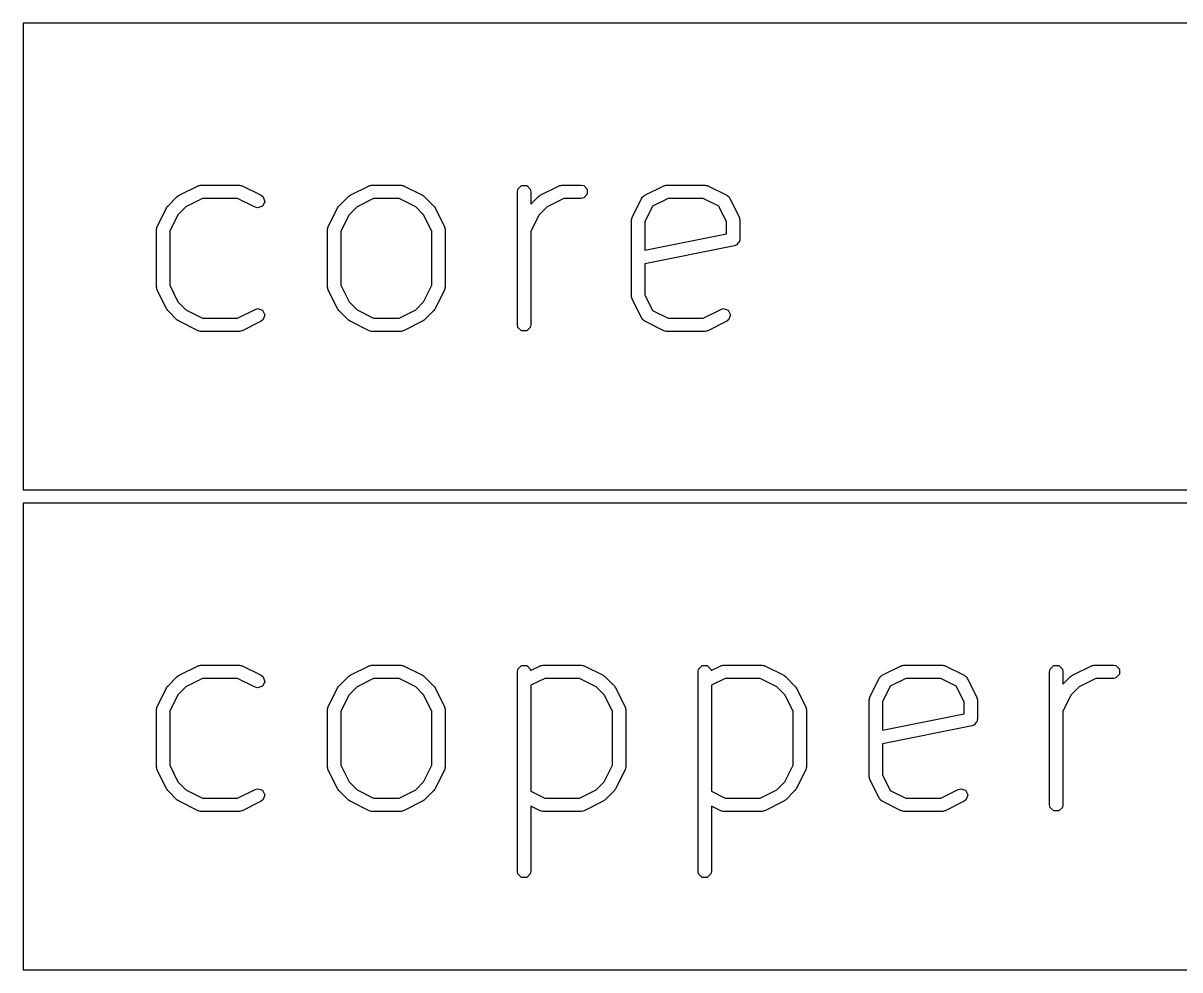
# Model space of a CAD drawing. Header units: inches. Extents: x -2.6 to 7.6, y 0.3 to 5.2.
# Drawn here: x -1.9255 to -1.5832, y 4.1691 to 4.4491 of the extents above; entities that cross this region are included whole.
import ezdxf

# ---------------------------------------------------------------- set-up
doc = ezdxf.new("R2010")
doc.units = ezdxf.units.IN
doc.header["$MEASUREMENT"] = 0
doc.layers.add('BLACK', color=250, linetype='CONTINUOUS')

msp = doc.modelspace()

# ---------------------------------------------------------------- linework, layer by layer
at = {"layer": 'BLACK', "linetype": 'CONTINUOUS'}
for p, q in [((-1.92547, 4.44906), (-1.92547, 4.31102)), ((-0.94234, 4.44906), (-1.92547, 4.44906)), ((-1.87933, 4.39815), (-1.8737, 4.40096)), ((-1.8737, 4.40096), (-1.87361, 4.40099)), ((-1.87361, 4.40099), (-1.87357, 4.40102)), ((-1.87357, 4.40102), (-1.87326, 4.40108)), ((-1.87326, 4.40108), (-1.87296, 4.40117)), ((-1.87296, 4.40117), (-1.87292, 4.40115)), ((-1.87292, 4.40115), (-1.87282, 4.40117)), ((-1.87282, 4.40117), (-1.86157, 4.40117)), ((-1.86157, 4.40117), (-1.86148, 4.40115)), ((-1.86148, 4.40115), (-1.86143, 4.40117)), ((-1.86143, 4.40117), (-1.86113, 4.40108)), ((-1.86113, 4.40108), (-1.86082, 4.40102)), ((-1.86082, 4.40102), (-1.86079, 4.40099)), ((-1.86079, 4.40099), (-1.86069, 4.40096)), ((-1.86069, 4.40096), (-1.85507, 4.39815)), ((-1.82871, 4.39815), (-1.82308, 4.40096)), ((-1.82308, 4.40096), (-1.82299, 4.40099)), ((-1.82299, 4.40099), (-1.82296, 4.40102)), ((-1.82296, 4.40102), (-1.82265, 4.40108)), ((-1.82265, 4.40108), (-1.82234, 4.40117)), ((-1.82234, 4.40117), (-1.8223, 4.40115)), ((-1.8223, 4.40115), (-1.8222, 4.40117)), ((-1.8222, 4.40117), (-1.81377, 4.40117)), ((-1.81377, 4.40117), (-1.81367, 4.40115)), ((-1.81367, 4.40115), (-1.81363, 4.40117)), ((-1.81363, 4.40117), (-1.81332, 4.40108)), ((-1.81332, 4.40108), (-1.81301, 4.40102)), ((-1.81301, 4.40102), (-1.81298, 4.40099)), ((-1.81298, 4.40099), (-1.81289, 4.40096)), ((-1.81289, 4.40096), (-1.80726, 4.39815)), ((-1.77918, 4.3992), (-1.77903, 4.39996)), ((-1.77918, 4.35983), (-1.77918, 4.3992)), ((-1.77903, 4.39996), (-1.77796, 4.40102)), ((-1.77796, 4.40102), (-1.77645, 4.40102)), ((-1.77645, 4.40102), (-1.77539, 4.39996)), ((-1.77539, 4.39996), (-1.77524, 4.3992)), ((-1.77524, 4.3992), (-1.77524, 4.39552)), ((-1.77246, 4.39815), (-1.76684, 4.40096)), ((-1.76684, 4.40096), (-1.76674, 4.40099)), ((-1.76674, 4.40099), (-1.76671, 4.40102)), ((-1.76671, 4.40102), (-1.7664, 4.40108)), ((-1.7664, 4.40108), (-1.7661, 4.40117)), ((-1.7661, 4.40117), (-1.76606, 4.40115)), ((-1.76606, 4.40115), (-1.76596, 4.40117)), ((-1.76596, 4.40117), (-1.76033, 4.40117)), ((-1.76033, 4.40117), (-1.75958, 4.40102)), ((-1.75958, 4.40102), (-1.75852, 4.39996)), ((-1.75852, 4.39996), (-1.75852, 4.39845)), ((-1.74153, 4.39815), (-1.73591, 4.40096)), ((-1.73591, 4.40096), (-1.73581, 4.40099)), ((-1.73581, 4.40099), (-1.73578, 4.40102)), ((-1.73578, 4.40102), (-1.73547, 4.40108)), ((-1.73547, 4.40108), (-1.73516, 4.40117)), ((-1.73516, 4.40117), (-1.73512, 4.40115)), ((-1.73512, 4.40115), (-1.73503, 4.40117)), ((-1.73503, 4.40117), (-1.72378, 4.40117)), ((-1.72378, 4.40117), (-1.72368, 4.40115)), ((-1.72368, 4.40115), (-1.72364, 4.40117)), ((-1.72364, 4.40117), (-1.72333, 4.40108)), ((-1.72333, 4.40108), (-1.72302, 4.40102)), ((-1.72302, 4.40102), (-1.72299, 4.40099)), ((-1.72299, 4.40099), (-1.7229, 4.40096)), ((-1.7229, 4.40096), (-1.71727, 4.39815)), ((-1.88265, 4.39497), (-1.87984, 4.39778)), ((-1.87984, 4.39778), (-1.87957, 4.39796)), ((-1.87957, 4.39796), (-1.87933, 4.39815)), ((-1.87236, 4.39724), (-1.87728, 4.39477)), ((-1.86204, 4.39724), (-1.87236, 4.39724)), ((-1.85683, 4.39463), (-1.86204, 4.39724)), ((-1.85507, 4.39815), (-1.85446, 4.39768)), ((-1.85398, 4.39625), (-1.85466, 4.3949)), ((-1.85446, 4.39768), (-1.85398, 4.39625)), ((-1.83203, 4.39497), (-1.82922, 4.39778)), ((-1.82922, 4.39778), (-1.82896, 4.39796)), ((-1.82896, 4.39796), (-1.82871, 4.39815)), ((-1.82174, 4.39724), (-1.82666, 4.39477)), ((-1.81423, 4.39724), (-1.82174, 4.39724)), ((-1.80931, 4.39477), (-1.81423, 4.39724)), ((-1.80726, 4.39815), (-1.80701, 4.39796)), ((-1.80701, 4.39796), (-1.80675, 4.39778)), ((-1.80675, 4.39778), (-1.80394, 4.39497)), ((-1.77524, 4.39552), (-1.77298, 4.39778)), ((-1.77298, 4.39778), (-1.77271, 4.39796)), ((-1.77271, 4.39796), (-1.77246, 4.39815)), ((-1.76549, 4.39724), (-1.77042, 4.39477)), ((-1.76033, 4.39724), (-1.76549, 4.39724)), ((-1.75958, 4.39738), (-1.76033, 4.39724)), ((-1.75852, 4.39845), (-1.75958, 4.39738)), ((-1.74522, 4.39165), (-1.74241, 4.39727)), ((-1.74241, 4.39727), (-1.74217, 4.39758)), ((-1.74217, 4.39758), (-1.74214, 4.39768)), ((-1.74214, 4.39768), (-1.74203, 4.39777)), ((-1.74203, 4.39777), (-1.74194, 4.39788)), ((-1.74194, 4.39788), (-1.74184, 4.39791)), ((-1.74184, 4.39791), (-1.74153, 4.39815)), ((-1.73456, 4.39724), (-1.73918, 4.39492)), ((-1.72424, 4.39724), (-1.73456, 4.39724)), ((-1.71962, 4.39492), (-1.72424, 4.39724)), ((-1.71727, 4.39815), (-1.71696, 4.39791)), ((-1.71696, 4.39791), (-1.71686, 4.39788)), ((-1.71686, 4.39788), (-1.71678, 4.39777)), ((-1.71678, 4.39777), (-1.71667, 4.39768)), ((-1.71667, 4.39768), (-1.71663, 4.39758)), ((-1.71663, 4.39758), (-1.71639, 4.39727)), ((-1.71639, 4.39727), (-1.71358, 4.39165)), ((-1.88583, 4.38884), (-1.88302, 4.39446)), ((-1.88302, 4.39446), (-1.88282, 4.39471)), ((-1.88282, 4.39471), (-1.88265, 4.39497)), ((-1.87964, 4.39241), (-1.8821, 4.38749)), ((-1.87728, 4.39477), (-1.87964, 4.39241)), ((-1.85609, 4.39443), (-1.85683, 4.39463)), ((-1.85466, 4.3949), (-1.85609, 4.39443)), ((-1.83521, 4.38884), (-1.8324, 4.39446)), ((-1.8324, 4.39446), (-1.83221, 4.39471)), ((-1.83221, 4.39471), (-1.83203, 4.39497)), ((-1.82902, 4.39241), (-1.83148, 4.38749)), ((-1.82666, 4.39477), (-1.82902, 4.39241)), ((-1.80695, 4.39241), (-1.80931, 4.39477)), ((-1.80449, 4.38749), (-1.80695, 4.39241)), ((-1.80394, 4.39497), (-1.80376, 4.39471)), ((-1.80376, 4.39471), (-1.80357, 4.39446)), ((-1.80357, 4.39446), (-1.80076, 4.38884)), ((-1.77278, 4.39241), (-1.77524, 4.38749)), ((-1.77042, 4.39477), (-1.77278, 4.39241)), ((-1.74525, 4.39155), (-1.74522, 4.39165)), ((-1.73918, 4.39492), (-1.74149, 4.3903)), ((-1.71731, 4.3903), (-1.71962, 4.39492)), ((-1.71358, 4.39165), (-1.71355, 4.39155)), ((-1.88603, 4.38809), (-1.88595, 4.3884)), ((-1.88595, 4.3884), (-1.88589, 4.38871)), ((-1.88589, 4.38871), (-1.88586, 4.38874)), ((-1.88586, 4.38874), (-1.88583, 4.38884)), ((-1.83541, 4.38809), (-1.83533, 4.3884)), ((-1.83533, 4.3884), (-1.83527, 4.38871)), ((-1.83527, 4.38871), (-1.83524, 4.38874)), ((-1.83524, 4.38874), (-1.83521, 4.38884)), ((-1.80076, 4.38884), (-1.80073, 4.38874)), ((-1.80073, 4.38874), (-1.8007, 4.38871)), ((-1.8007, 4.38871), (-1.80064, 4.3884)), ((-1.80064, 4.3884), (-1.80055, 4.38809)), ((-1.74543, 4.39091), (-1.74534, 4.39121)), ((-1.74541, 4.39086), (-1.74543, 4.39091)), ((-1.74543, 4.39077), (-1.74541, 4.39086)), ((-1.74543, 4.36827), (-1.74543, 4.39077)), ((-1.74534, 4.39121), (-1.74528, 4.39152)), ((-1.74528, 4.39152), (-1.74525, 4.39155)), ((-1.74149, 4.3903), (-1.74149, 4.38192)), ((-1.71731, 4.38676), (-1.71731, 4.3903)), ((-1.71355, 4.39155), (-1.71352, 4.39152)), ((-1.71352, 4.39152), (-1.71346, 4.39121)), ((-1.71346, 4.39121), (-1.71338, 4.39091)), ((-1.71338, 4.39091), (-1.71339, 4.39086)), ((-1.71339, 4.39086), (-1.71337, 4.39077)), ((-1.71337, 4.39077), (-1.71337, 4.38514)), ((-1.88604, 4.38796), (-1.88602, 4.38805)), ((-1.88604, 4.37108), (-1.88604, 4.38796)), ((-1.88602, 4.38805), (-1.88603, 4.38809)), ((-1.8821, 4.38749), (-1.8821, 4.37155)), ((-1.83542, 4.38796), (-1.8354, 4.38805)), ((-1.83542, 4.37108), (-1.83542, 4.38796)), ((-1.8354, 4.38805), (-1.83541, 4.38809)), ((-1.83148, 4.38749), (-1.83148, 4.37155)), ((-1.80449, 4.37155), (-1.80449, 4.38749)), ((-1.80055, 4.38809), (-1.80057, 4.38805)), ((-1.80057, 4.38805), (-1.80055, 4.38796)), ((-1.80055, 4.38796), (-1.80055, 4.37108)), ((-1.77524, 4.38749), (-1.77524, 4.35983)), ((-1.74149, 4.38192), (-1.71731, 4.38676)), ((-1.71337, 4.38514), (-1.71343, 4.38486)), ((-1.71343, 4.38486), (-1.71341, 4.38476)), ((-1.71495, 4.38321), (-1.74149, 4.3779)), ((-1.71469, 4.38332), (-1.71495, 4.38321)), ((-1.71459, 4.38332), (-1.71469, 4.38332)), ((-1.71452, 4.38339), (-1.71459, 4.38332)), ((-1.71424, 4.38351), (-1.71452, 4.38339)), ((-1.71393, 4.38398), (-1.71424, 4.38351)), ((-1.71352, 4.38439), (-1.71393, 4.38398)), ((-1.71346, 4.38468), (-1.71352, 4.38439)), ((-1.71341, 4.38476), (-1.71346, 4.38468)), ((-1.74149, 4.3779), (-1.74149, 4.36873)), ((-1.8821, 4.37155), (-1.87964, 4.36662)), ((-1.83148, 4.37155), (-1.82902, 4.36662)), ((-1.80695, 4.36662), (-1.80449, 4.37155)), ((-1.88602, 4.37099), (-1.88604, 4.37108)), ((-1.88603, 4.37094), (-1.88602, 4.37099)), ((-1.88595, 4.37064), (-1.88603, 4.37094)), ((-1.88589, 4.37033), (-1.88595, 4.37064)), ((-1.88586, 4.3703), (-1.88589, 4.37033)), ((-1.88583, 4.3702), (-1.88586, 4.3703)), ((-1.88302, 4.36458), (-1.88583, 4.3702)), ((-1.8354, 4.37099), (-1.83542, 4.37108)), ((-1.83541, 4.37094), (-1.8354, 4.37099)), ((-1.83533, 4.37064), (-1.83541, 4.37094)), ((-1.83527, 4.37033), (-1.83533, 4.37064)), ((-1.83524, 4.3703), (-1.83527, 4.37033)), ((-1.83521, 4.3702), (-1.83524, 4.3703)), ((-1.8324, 4.36458), (-1.83521, 4.3702)), ((-1.80076, 4.3702), (-1.80357, 4.36458)), ((-1.80073, 4.3703), (-1.80076, 4.3702)), ((-1.8007, 4.37033), (-1.80073, 4.3703)), ((-1.80064, 4.37064), (-1.8007, 4.37033)), ((-1.80055, 4.37094), (-1.80064, 4.37064)), ((-1.80055, 4.37108), (-1.80057, 4.37099)), ((-1.80057, 4.37099), (-1.80055, 4.37094)), ((-1.74541, 4.36817), (-1.74543, 4.36827)), ((-1.74543, 4.36813), (-1.74541, 4.36817)), ((-1.74534, 4.36783), (-1.74543, 4.36813)), ((-1.74528, 4.36752), (-1.74534, 4.36783)), ((-1.74149, 4.36873), (-1.73918, 4.36411)), ((-1.88282, 4.36433), (-1.88302, 4.36458)), ((-1.88265, 4.36407), (-1.88282, 4.36433)), ((-1.87964, 4.36662), (-1.87728, 4.36426)), ((-1.87728, 4.36426), (-1.87236, 4.3618)), ((-1.86204, 4.3618), (-1.85683, 4.36441)), ((-1.85683, 4.36441), (-1.85609, 4.36461)), ((-1.85609, 4.36461), (-1.85466, 4.36413)), ((-1.83221, 4.36433), (-1.8324, 4.36458)), ((-1.83203, 4.36407), (-1.83221, 4.36433)), ((-1.82902, 4.36662), (-1.82666, 4.36426)), ((-1.82666, 4.36426), (-1.82174, 4.3618)), ((-1.81423, 4.3618), (-1.80931, 4.36426)), ((-1.80931, 4.36426), (-1.80695, 4.36662)), ((-1.80376, 4.36433), (-1.80394, 4.36407)), ((-1.80357, 4.36458), (-1.80376, 4.36433)), ((-1.74525, 4.36748), (-1.74528, 4.36752)), ((-1.74522, 4.36739), (-1.74525, 4.36748)), ((-1.74241, 4.36177), (-1.74522, 4.36739)), ((-1.72424, 4.3618), (-1.71903, 4.36441)), ((-1.71903, 4.36441), (-1.71829, 4.36461)), ((-1.71829, 4.36461), (-1.71686, 4.36413)), ((-1.87984, 4.36125), (-1.88265, 4.36407)), ((-1.87957, 4.36108), (-1.87984, 4.36125)), ((-1.87933, 4.36088), (-1.87957, 4.36108)), ((-1.8737, 4.35807), (-1.87933, 4.36088)), ((-1.87236, 4.3618), (-1.86204, 4.3618)), ((-1.85507, 4.36088), (-1.86069, 4.35807)), ((-1.85446, 4.36136), (-1.85507, 4.36088)), ((-1.85466, 4.36413), (-1.85398, 4.36279)), ((-1.85398, 4.36279), (-1.85446, 4.36136)), ((-1.82922, 4.36125), (-1.83203, 4.36407)), ((-1.82896, 4.36108), (-1.82922, 4.36125)), ((-1.82871, 4.36088), (-1.82896, 4.36108)), ((-1.82308, 4.35807), (-1.82871, 4.36088)), ((-1.82174, 4.3618), (-1.81423, 4.3618)), ((-1.80726, 4.36088), (-1.81289, 4.35807)), ((-1.80701, 4.36108), (-1.80726, 4.36088)), ((-1.80675, 4.36125), (-1.80701, 4.36108)), ((-1.80394, 4.36407), (-1.80675, 4.36125)), ((-1.74217, 4.36146), (-1.74241, 4.36177)), ((-1.74214, 4.36136), (-1.74217, 4.36146)), ((-1.74203, 4.36127), (-1.74214, 4.36136)), ((-1.74194, 4.36116), (-1.74203, 4.36127)), ((-1.74184, 4.36113), (-1.74194, 4.36116)), ((-1.74153, 4.36088), (-1.74184, 4.36113)), ((-1.73591, 4.35807), (-1.74153, 4.36088)), ((-1.73918, 4.36411), (-1.73456, 4.3618)), ((-1.73456, 4.3618), (-1.72424, 4.3618)), ((-1.71727, 4.36088), (-1.7229, 4.35807)), ((-1.71667, 4.36136), (-1.71727, 4.36088)), ((-1.71686, 4.36413), (-1.71619, 4.36279)), ((-1.71619, 4.36279), (-1.71667, 4.36136)), ((-1.87361, 4.35805), (-1.8737, 4.35807)), ((-1.87357, 4.35801), (-1.87361, 4.35805)), ((-1.87326, 4.35795), (-1.87357, 4.35801)), ((-1.87296, 4.35787), (-1.87326, 4.35795)), ((-1.87292, 4.35788), (-1.87296, 4.35787)), ((-1.87282, 4.35787), (-1.87292, 4.35788)), ((-1.86157, 4.35787), (-1.87282, 4.35787)), ((-1.86148, 4.35788), (-1.86157, 4.35787)), ((-1.86143, 4.35787), (-1.86148, 4.35788)), ((-1.86113, 4.35795), (-1.86143, 4.35787)), ((-1.86082, 4.35801), (-1.86113, 4.35795)), ((-1.86079, 4.35805), (-1.86082, 4.35801)), ((-1.86069, 4.35807), (-1.86079, 4.35805)), ((-1.82299, 4.35805), (-1.82308, 4.35807)), ((-1.82296, 4.35801), (-1.82299, 4.35805)), ((-1.82265, 4.35795), (-1.82296, 4.35801)), ((-1.82234, 4.35787), (-1.82265, 4.35795)), ((-1.8223, 4.35788), (-1.82234, 4.35787)), ((-1.8222, 4.35787), (-1.8223, 4.35788)), ((-1.81377, 4.35787), (-1.8222, 4.35787)), ((-1.81367, 4.35788), (-1.81377, 4.35787)), ((-1.81363, 4.35787), (-1.81367, 4.35788)), ((-1.81332, 4.35795), (-1.81363, 4.35787)), ((-1.81301, 4.35801), (-1.81332, 4.35795)), ((-1.81298, 4.35805), (-1.81301, 4.35801)), ((-1.81289, 4.35807), (-1.81298, 4.35805)), ((-1.77903, 4.35908), (-1.77918, 4.35983)), ((-1.77796, 4.35801), (-1.77903, 4.35908)), ((-1.77645, 4.35801), (-1.77796, 4.35801)), ((-1.77539, 4.35908), (-1.77645, 4.35801)), ((-1.77524, 4.35983), (-1.77539, 4.35908)), ((-1.73581, 4.35805), (-1.73591, 4.35807)), ((-1.73578, 4.35801), (-1.73581, 4.35805)), ((-1.73547, 4.35795), (-1.73578, 4.35801)), ((-1.73516, 4.35787), (-1.73547, 4.35795)), ((-1.73512, 4.35788), (-1.73516, 4.35787)), ((-1.73503, 4.35787), (-1.73512, 4.35788)), ((-1.72378, 4.35787), (-1.73503, 4.35787)), ((-1.72368, 4.35788), (-1.72378, 4.35787)), ((-1.72364, 4.35787), (-1.72368, 4.35788)), ((-1.72333, 4.35795), (-1.72364, 4.35787)), ((-1.72302, 4.35801), (-1.72333, 4.35795)), ((-1.72299, 4.35805), (-1.72302, 4.35801)), ((-1.7229, 4.35807), (-1.72299, 4.35805)), ((-1.92547, 4.31102), (-0.94234, 4.31102)), ((-1.92547, 4.30709), (-1.92547, 4.16906)), ((-0.94234, 4.30709), (-1.92547, 4.30709)), ((-1.87933, 4.25618), (-1.8737, 4.259)), ((-1.8737, 4.259), (-1.87361, 4.25902)), ((-1.87361, 4.25902), (-1.87357, 4.25905)), ((-1.87357, 4.25905), (-1.87326, 4.25912)), ((-1.87326, 4.25912), (-1.87296, 4.2592)), ((-1.87296, 4.2592), (-1.87292, 4.25918)), ((-1.87292, 4.25918), (-1.87282, 4.2592)), ((-1.87282, 4.2592), (-1.86157, 4.2592)), ((-1.86157, 4.2592), (-1.86148, 4.25918)), ((-1.86148, 4.25918), (-1.86143, 4.2592)), ((-1.86143, 4.2592), (-1.86113, 4.25912)), ((-1.86113, 4.25912), (-1.86082, 4.25905)), ((-1.86082, 4.25905), (-1.86079, 4.25902)), ((-1.86079, 4.25902), (-1.86069, 4.259)), ((-1.86069, 4.259), (-1.85507, 4.25618)), ((-1.82871, 4.25618), (-1.82308, 4.259)), ((-1.82308, 4.259), (-1.82299, 4.25902)), ((-1.82299, 4.25902), (-1.82296, 4.25905)), ((-1.82296, 4.25905), (-1.82265, 4.25912)), ((-1.82265, 4.25912), (-1.82234, 4.2592)), ((-1.82234, 4.2592), (-1.8223, 4.25918)), ((-1.8223, 4.25918), (-1.8222, 4.2592)), ((-1.8222, 4.2592), (-1.81377, 4.2592)), ((-1.81377, 4.2592), (-1.81367, 4.25918)), ((-1.81367, 4.25918), (-1.81363, 4.2592)), ((-1.81363, 4.2592), (-1.81332, 4.25912)), ((-1.81332, 4.25912), (-1.81301, 4.25905)), ((-1.81301, 4.25905), (-1.81298, 4.25902)), ((-1.81298, 4.25902), (-1.81289, 4.259)), ((-1.81289, 4.259), (-1.80726, 4.25618)), ((-1.77903, 4.25799), (-1.77796, 4.25905)), ((-1.77796, 4.25905), (-1.77645, 4.25905)), ((-1.77645, 4.25905), (-1.77539, 4.25799)), ((-1.77531, 4.25757), (-1.77246, 4.259)), ((-1.77246, 4.259), (-1.77237, 4.25902)), ((-1.77237, 4.25902), (-1.77234, 4.25905)), ((-1.77234, 4.25905), (-1.77203, 4.25912)), ((-1.77203, 4.25912), (-1.77172, 4.2592)), ((-1.77172, 4.2592), (-1.77168, 4.25918)), ((-1.77168, 4.25918), (-1.77158, 4.2592)), ((-1.77158, 4.2592), (-1.76033, 4.2592)), ((-1.76033, 4.2592), (-1.76024, 4.25918)), ((-1.76024, 4.25918), (-1.7602, 4.2592)), ((-1.7602, 4.2592), (-1.75989, 4.25912)), ((-1.75989, 4.25912), (-1.75958, 4.25905)), ((-1.75958, 4.25905), (-1.75955, 4.25902)), ((-1.75955, 4.25902), (-1.75945, 4.259)), ((-1.75945, 4.259), (-1.75383, 4.25618)), ((-1.7256, 4.25799), (-1.72453, 4.25905)), ((-1.72453, 4.25905), (-1.72302, 4.25905)), ((-1.72302, 4.25905), (-1.72196, 4.25799)), ((-1.72188, 4.25757), (-1.71903, 4.259)), ((-1.71903, 4.259), (-1.71894, 4.25902)), ((-1.71894, 4.25902), (-1.71891, 4.25905)), ((-1.71891, 4.25905), (-1.7186, 4.25912)), ((-1.7186, 4.25912), (-1.71829, 4.2592)), ((-1.71829, 4.2592), (-1.71825, 4.25918)), ((-1.71825, 4.25918), (-1.71815, 4.2592)), ((-1.71815, 4.2592), (-1.7069, 4.2592)), ((-1.7069, 4.2592), (-1.70681, 4.25918)), ((-1.70681, 4.25918), (-1.70676, 4.2592)), ((-1.70676, 4.2592), (-1.70646, 4.25912)), ((-1.70646, 4.25912), (-1.70615, 4.25905)), ((-1.70615, 4.25905), (-1.70612, 4.25902)), ((-1.70612, 4.25902), (-1.70602, 4.259)), ((-1.70602, 4.259), (-1.7004, 4.25618)), ((-1.67123, 4.25618), (-1.6656, 4.259)), ((-1.6656, 4.259), (-1.66551, 4.25902)), ((-1.66551, 4.25902), (-1.66547, 4.25905)), ((-1.66547, 4.25905), (-1.66517, 4.25912)), ((-1.66517, 4.25912), (-1.66486, 4.2592)), ((-1.66486, 4.2592), (-1.66482, 4.25918)), ((-1.66482, 4.25918), (-1.66472, 4.2592)), ((-1.66472, 4.2592), (-1.65347, 4.2592)), ((-1.65347, 4.2592), (-1.65338, 4.25918)), ((-1.65338, 4.25918), (-1.65333, 4.2592)), ((-1.65333, 4.2592), (-1.65303, 4.25912)), ((-1.65303, 4.25912), (-1.65272, 4.25905)), ((-1.65272, 4.25905), (-1.65269, 4.25902)), ((-1.65269, 4.25902), (-1.65259, 4.259)), ((-1.65259, 4.259), (-1.64697, 4.25618)), ((-1.62155, 4.25799), (-1.62048, 4.25905)), ((-1.62048, 4.25905), (-1.61897, 4.25905)), ((-1.61897, 4.25905), (-1.61791, 4.25799)), ((-1.61498, 4.25618), (-1.60936, 4.259)), ((-1.60936, 4.259), (-1.60926, 4.25902)), ((-1.60926, 4.25902), (-1.60923, 4.25905)), ((-1.60923, 4.25905), (-1.60892, 4.25912)), ((-1.60892, 4.25912), (-1.60862, 4.2592)), ((-1.60862, 4.2592), (-1.60858, 4.25918)), ((-1.60858, 4.25918), (-1.60848, 4.2592)), ((-1.60848, 4.2592), (-1.60285, 4.2592)), ((-1.60285, 4.2592), (-1.6021, 4.25905)), ((-1.6021, 4.25905), (-1.60104, 4.25799)), ((-1.88265, 4.253), (-1.87984, 4.25581)), ((-1.87984, 4.25581), (-1.87957, 4.25599)), ((-1.87957, 4.25599), (-1.87933, 4.25618)), ((-1.87236, 4.25527), (-1.87728, 4.25281)), ((-1.86204, 4.25527), (-1.87236, 4.25527)), ((-1.85683, 4.25266), (-1.86204, 4.25527)), ((-1.85507, 4.25618), (-1.85446, 4.25571)), ((-1.85446, 4.25571), (-1.85398, 4.25428)), ((-1.83203, 4.253), (-1.82922, 4.25581)), ((-1.82922, 4.25581), (-1.82896, 4.25599)), ((-1.82896, 4.25599), (-1.82871, 4.25618)), ((-1.82174, 4.25527), (-1.82666, 4.25281)), ((-1.81423, 4.25527), (-1.82174, 4.25527)), ((-1.80931, 4.25281), (-1.81423, 4.25527)), ((-1.80726, 4.25618), (-1.80701, 4.25599)), ((-1.80701, 4.25599), (-1.80675, 4.25581)), ((-1.80675, 4.25581), (-1.80394, 4.253)), ((-1.77918, 4.25724), (-1.77903, 4.25799)), ((-1.77918, 4.19818), (-1.77918, 4.25724)), ((-1.77539, 4.25799), (-1.77531, 4.25757)), ((-1.77112, 4.25527), (-1.77524, 4.25321)), ((-1.7608, 4.25527), (-1.77112, 4.25527)), ((-1.75588, 4.25281), (-1.7608, 4.25527)), ((-1.75383, 4.25618), (-1.75358, 4.25599)), ((-1.75358, 4.25599), (-1.75332, 4.25581)), ((-1.75332, 4.25581), (-1.75051, 4.253)), ((-1.72575, 4.25724), (-1.7256, 4.25799)), ((-1.72575, 4.19818), (-1.72575, 4.25724)), ((-1.72196, 4.25799), (-1.72188, 4.25757)), ((-1.71769, 4.25527), (-1.72181, 4.25321)), ((-1.70737, 4.25527), (-1.71769, 4.25527)), ((-1.70245, 4.25281), (-1.70737, 4.25527)), ((-1.7004, 4.25618), (-1.70015, 4.25599)), ((-1.70015, 4.25599), (-1.69989, 4.25581)), ((-1.69989, 4.25581), (-1.69708, 4.253)), ((-1.67492, 4.24968), (-1.67211, 4.2553)), ((-1.67211, 4.2553), (-1.67187, 4.25561)), ((-1.67187, 4.25561), (-1.67183, 4.25571)), ((-1.67183, 4.25571), (-1.67172, 4.2558)), ((-1.67172, 4.2558), (-1.67164, 4.25591)), ((-1.67164, 4.25591), (-1.67154, 4.25594)), ((-1.67154, 4.25594), (-1.67123, 4.25618)), ((-1.66426, 4.25527), (-1.66888, 4.25296)), ((-1.65394, 4.25527), (-1.66426, 4.25527)), ((-1.64932, 4.25296), (-1.65394, 4.25527)), ((-1.64697, 4.25618), (-1.64666, 4.25594)), ((-1.64666, 4.25594), (-1.64656, 4.25591)), ((-1.64656, 4.25591), (-1.64647, 4.2558)), ((-1.64647, 4.2558), (-1.64636, 4.25571)), ((-1.64636, 4.25571), (-1.64633, 4.25561)), ((-1.64633, 4.25561), (-1.64609, 4.2553)), ((-1.64609, 4.2553), (-1.64328, 4.24968)), ((-1.6217, 4.25724), (-1.62155, 4.25799)), ((-1.6217, 4.21787), (-1.6217, 4.25724)), ((-1.61791, 4.25799), (-1.61776, 4.25724)), ((-1.61776, 4.25724), (-1.61776, 4.25355)), ((-1.61776, 4.25355), (-1.61549, 4.25581)), ((-1.61549, 4.25581), (-1.61523, 4.25599)), ((-1.61523, 4.25599), (-1.61498, 4.25618)), ((-1.60801, 4.25527), (-1.61294, 4.25281)), ((-1.60285, 4.25527), (-1.60801, 4.25527)), ((-1.6021, 4.25542), (-1.60285, 4.25527)), ((-1.60104, 4.25648), (-1.6021, 4.25542)), ((-1.60104, 4.25799), (-1.60104, 4.25648)), ((-1.88583, 4.24687), (-1.88302, 4.25249)), ((-1.88302, 4.25249), (-1.88282, 4.25274)), ((-1.88282, 4.25274), (-1.88265, 4.253)), ((-1.87728, 4.25281), (-1.87964, 4.25044)), ((-1.85609, 4.25246), (-1.85683, 4.25266)), ((-1.85466, 4.25294), (-1.85609, 4.25246)), ((-1.85398, 4.25428), (-1.85466, 4.25294)), ((-1.83521, 4.24687), (-1.8324, 4.25249)), ((-1.8324, 4.25249), (-1.83221, 4.25274)), ((-1.83221, 4.25274), (-1.83203, 4.253)), ((-1.82666, 4.25281), (-1.82902, 4.25044)), ((-1.80695, 4.25044), (-1.80931, 4.25281)), ((-1.80394, 4.253), (-1.80376, 4.25274)), ((-1.80376, 4.25274), (-1.80357, 4.25249)), ((-1.80357, 4.25249), (-1.80076, 4.24687)), ((-1.77524, 4.25321), (-1.77524, 4.22189)), ((-1.75352, 4.25044), (-1.75588, 4.25281)), ((-1.75051, 4.253), (-1.75033, 4.25274)), ((-1.75033, 4.25274), (-1.75014, 4.25249)), ((-1.75014, 4.25249), (-1.74733, 4.24687)), ((-1.72181, 4.25321), (-1.72181, 4.22189)), ((-1.70009, 4.25044), (-1.70245, 4.25281)), ((-1.69708, 4.253), (-1.6969, 4.25274)), ((-1.6969, 4.25274), (-1.69671, 4.25249)), ((-1.69671, 4.25249), (-1.69389, 4.24687)), ((-1.66888, 4.25296), (-1.67119, 4.24833)), ((-1.64701, 4.24833), (-1.64932, 4.25296)), ((-1.61294, 4.25281), (-1.6153, 4.25044)), ((-1.87964, 4.25044), (-1.8821, 4.24552)), ((-1.82902, 4.25044), (-1.83148, 4.24552)), ((-1.80449, 4.24552), (-1.80695, 4.25044)), ((-1.75105, 4.24552), (-1.75352, 4.25044)), ((-1.69762, 4.24552), (-1.70009, 4.25044)), ((-1.67513, 4.2488), (-1.67511, 4.2489)), ((-1.67513, 4.2263), (-1.67513, 4.2488)), ((-1.67512, 4.24894), (-1.67504, 4.24924)), ((-1.67511, 4.2489), (-1.67512, 4.24894)), ((-1.67504, 4.24924), (-1.67498, 4.24955)), ((-1.67498, 4.24955), (-1.67494, 4.24958)), ((-1.67494, 4.24958), (-1.67492, 4.24968)), ((-1.67119, 4.24833), (-1.67119, 4.23995)), ((-1.64701, 4.24479), (-1.64701, 4.24833)), ((-1.64328, 4.24968), (-1.64325, 4.24958)), ((-1.64325, 4.24958), (-1.64322, 4.24955)), ((-1.64322, 4.24955), (-1.64316, 4.24924)), ((-1.64316, 4.24924), (-1.64307, 4.24894)), ((-1.64307, 4.24894), (-1.64309, 4.2489)), ((-1.64309, 4.2489), (-1.64307, 4.2488)), ((-1.64307, 4.2488), (-1.64307, 4.24317)), ((-1.6153, 4.25044), (-1.61776, 4.24552)), ((-1.88604, 4.24599), (-1.88602, 4.24608)), ((-1.88604, 4.22911), (-1.88604, 4.24599)), ((-1.88603, 4.24613), (-1.88595, 4.24643)), ((-1.88602, 4.24608), (-1.88603, 4.24613)), ((-1.88595, 4.24643), (-1.88589, 4.24674)), ((-1.88589, 4.24674), (-1.88586, 4.24677)), ((-1.88586, 4.24677), (-1.88583, 4.24687)), ((-1.8821, 4.24552), (-1.8821, 4.22958)), ((-1.83542, 4.24599), (-1.8354, 4.24608)), ((-1.83542, 4.22911), (-1.83542, 4.24599)), ((-1.83541, 4.24613), (-1.83533, 4.24643)), ((-1.8354, 4.24608), (-1.83541, 4.24613)), ((-1.83533, 4.24643), (-1.83527, 4.24674)), ((-1.83527, 4.24674), (-1.83524, 4.24677)), ((-1.83524, 4.24677), (-1.83521, 4.24687)), ((-1.83148, 4.24552), (-1.83148, 4.22958)), ((-1.80449, 4.22958), (-1.80449, 4.24552)), ((-1.80076, 4.24687), (-1.80073, 4.24677)), ((-1.80073, 4.24677), (-1.8007, 4.24674)), ((-1.8007, 4.24674), (-1.80064, 4.24643)), ((-1.80064, 4.24643), (-1.80055, 4.24613)), ((-1.80055, 4.24613), (-1.80057, 4.24608)), ((-1.80057, 4.24608), (-1.80055, 4.24599)), ((-1.80055, 4.24599), (-1.80055, 4.22911)), ((-1.75105, 4.22958), (-1.75105, 4.24552)), ((-1.74733, 4.24687), (-1.7473, 4.24677)), ((-1.7473, 4.24677), (-1.74727, 4.24674)), ((-1.74727, 4.24674), (-1.74721, 4.24643)), ((-1.74721, 4.24643), (-1.74712, 4.24613)), ((-1.74712, 4.24613), (-1.74714, 4.24608)), ((-1.74714, 4.24608), (-1.74712, 4.24599)), ((-1.74712, 4.24599), (-1.74712, 4.22911)), ((-1.69762, 4.22958), (-1.69762, 4.24552)), ((-1.69389, 4.24687), (-1.69387, 4.24677)), ((-1.69387, 4.24677), (-1.69384, 4.24674)), ((-1.69384, 4.24674), (-1.69378, 4.24643)), ((-1.69378, 4.24643), (-1.69369, 4.24613)), ((-1.69369, 4.24613), (-1.69371, 4.24608)), ((-1.69371, 4.24608), (-1.69369, 4.24599)), ((-1.69369, 4.24599), (-1.69369, 4.22911)), ((-1.67119, 4.23995), (-1.64701, 4.24479)), ((-1.61776, 4.24552), (-1.61776, 4.21787)), ((-1.64465, 4.24124), (-1.67119, 4.23594)), ((-1.64438, 4.24136), (-1.64465, 4.24124)), ((-1.64428, 4.24136), (-1.64438, 4.24136)), ((-1.64421, 4.24143), (-1.64428, 4.24136)), ((-1.64394, 4.24154), (-1.64421, 4.24143)), ((-1.64362, 4.24202), (-1.64394, 4.24154)), ((-1.64322, 4.24242), (-1.64362, 4.24202)), ((-1.64316, 4.24271), (-1.64322, 4.24242)), ((-1.64311, 4.24279), (-1.64316, 4.24271)), ((-1.64307, 4.24317), (-1.64312, 4.24289)), ((-1.64312, 4.24289), (-1.64311, 4.24279)), ((-1.67119, 4.23594), (-1.67119, 4.22677)), ((-1.88602, 4.22902), (-1.88604, 4.22911)), ((-1.88603, 4.22897), (-1.88602, 4.22902)), ((-1.88595, 4.22867), (-1.88603, 4.22897)), ((-1.88589, 4.22836), (-1.88595, 4.22867)), ((-1.88586, 4.22833), (-1.88589, 4.22836)), ((-1.88583, 4.22823), (-1.88586, 4.22833)), ((-1.88302, 4.22261), (-1.88583, 4.22823)), ((-1.8821, 4.22958), (-1.87964, 4.22466)), ((-1.8354, 4.22902), (-1.83542, 4.22911)), ((-1.83541, 4.22897), (-1.8354, 4.22902)), ((-1.83533, 4.22867), (-1.83541, 4.22897)), ((-1.83527, 4.22836), (-1.83533, 4.22867)), ((-1.83524, 4.22833), (-1.83527, 4.22836)), ((-1.83521, 4.22823), (-1.83524, 4.22833)), ((-1.8324, 4.22261), (-1.83521, 4.22823)), ((-1.83148, 4.22958), (-1.82902, 4.22466)), ((-1.80695, 4.22466), (-1.80449, 4.22958)), ((-1.80076, 4.22823), (-1.80357, 4.22261)), ((-1.80073, 4.22833), (-1.80076, 4.22823)), ((-1.8007, 4.22836), (-1.80073, 4.22833)), ((-1.80064, 4.22867), (-1.8007, 4.22836)), ((-1.80055, 4.22897), (-1.80064, 4.22867)), ((-1.80055, 4.22911), (-1.80057, 4.22902)), ((-1.80057, 4.22902), (-1.80055, 4.22897)), ((-1.75352, 4.22466), (-1.75105, 4.22958)), ((-1.74733, 4.22823), (-1.75014, 4.22261)), ((-1.7473, 4.22833), (-1.74733, 4.22823)), ((-1.74727, 4.22836), (-1.7473, 4.22833)), ((-1.74721, 4.22867), (-1.74727, 4.22836)), ((-1.74712, 4.22897), (-1.74721, 4.22867)), ((-1.74712, 4.22911), (-1.74714, 4.22902)), ((-1.74714, 4.22902), (-1.74712, 4.22897)), ((-1.70009, 4.22466), (-1.69762, 4.22958)), ((-1.69389, 4.22823), (-1.69671, 4.22261)), ((-1.69387, 4.22833), (-1.69389, 4.22823)), ((-1.69384, 4.22836), (-1.69387, 4.22833)), ((-1.69378, 4.22867), (-1.69384, 4.22836)), ((-1.69369, 4.22897), (-1.69378, 4.22867)), ((-1.69369, 4.22911), (-1.69371, 4.22902)), ((-1.69371, 4.22902), (-1.69369, 4.22897)), ((-1.87964, 4.22466), (-1.87728, 4.2223)), ((-1.82902, 4.22466), (-1.82666, 4.2223)), ((-1.80931, 4.2223), (-1.80695, 4.22466)), ((-1.75588, 4.2223), (-1.75352, 4.22466)), ((-1.70245, 4.2223), (-1.70009, 4.22466)), ((-1.67511, 4.2262), (-1.67513, 4.2263)), ((-1.67512, 4.22616), (-1.67511, 4.2262)), ((-1.67504, 4.22586), (-1.67512, 4.22616)), ((-1.67498, 4.22555), (-1.67504, 4.22586)), ((-1.67494, 4.22552), (-1.67498, 4.22555)), ((-1.67492, 4.22542), (-1.67494, 4.22552)), ((-1.67211, 4.2198), (-1.67492, 4.22542)), ((-1.67119, 4.22677), (-1.66888, 4.22214)), ((-1.88282, 4.22236), (-1.88302, 4.22261)), ((-1.88265, 4.2221), (-1.88282, 4.22236)), ((-1.87984, 4.21929), (-1.88265, 4.2221)), ((-1.87728, 4.2223), (-1.87236, 4.21983)), ((-1.86204, 4.21983), (-1.85683, 4.22244)), ((-1.85683, 4.22244), (-1.85609, 4.22264)), ((-1.85609, 4.22264), (-1.85466, 4.22216)), ((-1.85466, 4.22216), (-1.85398, 4.22082)), ((-1.85398, 4.22082), (-1.85446, 4.21939)), ((-1.83221, 4.22236), (-1.8324, 4.22261)), ((-1.83203, 4.2221), (-1.83221, 4.22236)), ((-1.82922, 4.21929), (-1.83203, 4.2221)), ((-1.82666, 4.2223), (-1.82174, 4.21983)), ((-1.81423, 4.21983), (-1.80931, 4.2223)), ((-1.80394, 4.2221), (-1.80675, 4.21929)), ((-1.80376, 4.22236), (-1.80394, 4.2221)), ((-1.80357, 4.22261), (-1.80376, 4.22236)), ((-1.77524, 4.22189), (-1.77112, 4.21983)), ((-1.7608, 4.21983), (-1.75588, 4.2223)), ((-1.75051, 4.2221), (-1.75332, 4.21929)), ((-1.75033, 4.22236), (-1.75051, 4.2221)), ((-1.75014, 4.22261), (-1.75033, 4.22236)), ((-1.72181, 4.22189), (-1.71769, 4.21983)), ((-1.70737, 4.21983), (-1.70245, 4.2223)), ((-1.69708, 4.2221), (-1.69989, 4.21929)), ((-1.6969, 4.22236), (-1.69708, 4.2221)), ((-1.69671, 4.22261), (-1.6969, 4.22236)), ((-1.66888, 4.22214), (-1.66426, 4.21983)), ((-1.65394, 4.21983), (-1.64873, 4.22244)), ((-1.64873, 4.22244), (-1.64799, 4.22264)), ((-1.64799, 4.22264), (-1.64656, 4.22216)), ((-1.64656, 4.22216), (-1.64589, 4.22082)), ((-1.64589, 4.22082), (-1.64636, 4.21939)), ((-1.87957, 4.21911), (-1.87984, 4.21929)), ((-1.87933, 4.21892), (-1.87957, 4.21911)), ((-1.8737, 4.2161), (-1.87933, 4.21892)), ((-1.87236, 4.21983), (-1.86204, 4.21983)), ((-1.85507, 4.21892), (-1.86069, 4.2161)), ((-1.85446, 4.21939), (-1.85507, 4.21892)), ((-1.82896, 4.21911), (-1.82922, 4.21929)), ((-1.82871, 4.21892), (-1.82896, 4.21911)), ((-1.82308, 4.2161), (-1.82871, 4.21892)), ((-1.82174, 4.21983), (-1.81423, 4.21983)), ((-1.80726, 4.21892), (-1.81289, 4.2161)), ((-1.80701, 4.21911), (-1.80726, 4.21892)), ((-1.80675, 4.21929), (-1.80701, 4.21911)), ((-1.77246, 4.2161), (-1.77524, 4.21749)), ((-1.77524, 4.21749), (-1.77524, 4.19818)), ((-1.77112, 4.21983), (-1.7608, 4.21983)), ((-1.75383, 4.21892), (-1.75945, 4.2161)), ((-1.75358, 4.21911), (-1.75383, 4.21892)), ((-1.75332, 4.21929), (-1.75358, 4.21911)), ((-1.71903, 4.2161), (-1.72181, 4.21749)), ((-1.72181, 4.21749), (-1.72181, 4.19818)), ((-1.71769, 4.21983), (-1.70737, 4.21983)), ((-1.7004, 4.21892), (-1.70602, 4.2161)), ((-1.70015, 4.21911), (-1.7004, 4.21892)), ((-1.69989, 4.21929), (-1.70015, 4.21911)), ((-1.67187, 4.21949), (-1.67211, 4.2198)), ((-1.67183, 4.21939), (-1.67187, 4.21949)), ((-1.67172, 4.2193), (-1.67183, 4.21939)), ((-1.67164, 4.21919), (-1.67172, 4.2193)), ((-1.67154, 4.21916), (-1.67164, 4.21919)), ((-1.67123, 4.21892), (-1.67154, 4.21916)), ((-1.6656, 4.2161), (-1.67123, 4.21892)), ((-1.66426, 4.21983), (-1.65394, 4.21983)), ((-1.64697, 4.21892), (-1.65259, 4.2161)), ((-1.64636, 4.21939), (-1.64697, 4.21892)), ((-1.62155, 4.21711), (-1.6217, 4.21787)), ((-1.62048, 4.21605), (-1.62155, 4.21711)), ((-1.61791, 4.21711), (-1.61897, 4.21605)), ((-1.61776, 4.21787), (-1.61791, 4.21711)), ((-1.87361, 4.21608), (-1.8737, 4.2161)), ((-1.87357, 4.21605), (-1.87361, 4.21608)), ((-1.87326, 4.21598), (-1.87357, 4.21605)), ((-1.87296, 4.2159), (-1.87326, 4.21598)), ((-1.87292, 4.21592), (-1.87296, 4.2159)), ((-1.87282, 4.2159), (-1.87292, 4.21592)), ((-1.86157, 4.2159), (-1.87282, 4.2159)), ((-1.86148, 4.21592), (-1.86157, 4.2159)), ((-1.86143, 4.2159), (-1.86148, 4.21592)), ((-1.86113, 4.21598), (-1.86143, 4.2159)), ((-1.86082, 4.21605), (-1.86113, 4.21598)), ((-1.86079, 4.21608), (-1.86082, 4.21605)), ((-1.86069, 4.2161), (-1.86079, 4.21608)), ((-1.82299, 4.21608), (-1.82308, 4.2161)), ((-1.82296, 4.21605), (-1.82299, 4.21608)), ((-1.82265, 4.21598), (-1.82296, 4.21605)), ((-1.82234, 4.2159), (-1.82265, 4.21598)), ((-1.8223, 4.21592), (-1.82234, 4.2159)), ((-1.8222, 4.2159), (-1.8223, 4.21592)), ((-1.81377, 4.2159), (-1.8222, 4.2159)), ((-1.81367, 4.21592), (-1.81377, 4.2159)), ((-1.81363, 4.2159), (-1.81367, 4.21592)), ((-1.81332, 4.21598), (-1.81363, 4.2159)), ((-1.81301, 4.21605), (-1.81332, 4.21598)), ((-1.81298, 4.21608), (-1.81301, 4.21605)), ((-1.81289, 4.2161), (-1.81298, 4.21608)), ((-1.77237, 4.21608), (-1.77246, 4.2161)), ((-1.77234, 4.21605), (-1.77237, 4.21608)), ((-1.77203, 4.21598), (-1.77234, 4.21605)), ((-1.77172, 4.2159), (-1.77203, 4.21598)), ((-1.77168, 4.21592), (-1.77172, 4.2159)), ((-1.77158, 4.2159), (-1.77168, 4.21592)), ((-1.76033, 4.2159), (-1.77158, 4.2159)), ((-1.76024, 4.21592), (-1.76033, 4.2159)), ((-1.7602, 4.2159), (-1.76024, 4.21592)), ((-1.75989, 4.21598), (-1.7602, 4.2159)), ((-1.75958, 4.21605), (-1.75989, 4.21598)), ((-1.75955, 4.21608), (-1.75958, 4.21605)), ((-1.75945, 4.2161), (-1.75955, 4.21608)), ((-1.71894, 4.21608), (-1.71903, 4.2161)), ((-1.71891, 4.21605), (-1.71894, 4.21608)), ((-1.7186, 4.21598), (-1.71891, 4.21605)), ((-1.71829, 4.2159), (-1.7186, 4.21598)), ((-1.71825, 4.21592), (-1.71829, 4.2159)), ((-1.71815, 4.2159), (-1.71825, 4.21592)), ((-1.7069, 4.2159), (-1.71815, 4.2159)), ((-1.70681, 4.21592), (-1.7069, 4.2159)), ((-1.70676, 4.2159), (-1.70681, 4.21592)), ((-1.70646, 4.21598), (-1.70676, 4.2159)), ((-1.70615, 4.21605), (-1.70646, 4.21598)), ((-1.70612, 4.21608), (-1.70615, 4.21605)), ((-1.70602, 4.2161), (-1.70612, 4.21608)), ((-1.66551, 4.21608), (-1.6656, 4.2161)), ((-1.66547, 4.21605), (-1.66551, 4.21608)), ((-1.66517, 4.21598), (-1.66547, 4.21605)), ((-1.66486, 4.2159), (-1.66517, 4.21598)), ((-1.66482, 4.21592), (-1.66486, 4.2159)), ((-1.66472, 4.2159), (-1.66482, 4.21592)), ((-1.65347, 4.2159), (-1.66472, 4.2159)), ((-1.65338, 4.21592), (-1.65347, 4.2159)), ((-1.65333, 4.2159), (-1.65338, 4.21592)), ((-1.65303, 4.21598), (-1.65333, 4.2159)), ((-1.65272, 4.21605), (-1.65303, 4.21598)), ((-1.65269, 4.21608), (-1.65272, 4.21605)), ((-1.65259, 4.2161), (-1.65269, 4.21608)), ((-1.61897, 4.21605), (-1.62048, 4.21605)), ((-1.77903, 4.19743), (-1.77918, 4.19818)), ((-1.77796, 4.19636), (-1.77903, 4.19743)), ((-1.77539, 4.19743), (-1.77645, 4.19636)), ((-1.77524, 4.19818), (-1.77539, 4.19743)), ((-1.7256, 4.19743), (-1.72575, 4.19818)), ((-1.72453, 4.19636), (-1.7256, 4.19743)), ((-1.72196, 4.19743), (-1.72302, 4.19636)), ((-1.72181, 4.19818), (-1.72196, 4.19743)), ((-1.77645, 4.19636), (-1.77796, 4.19636)), ((-1.72302, 4.19636), (-1.72453, 4.19636)), ((-1.92547, 4.16906), (-0.94234, 4.16906))]:
    msp.add_line(p, q, dxfattribs=at)

doc.saveas('drawing.dxf')
